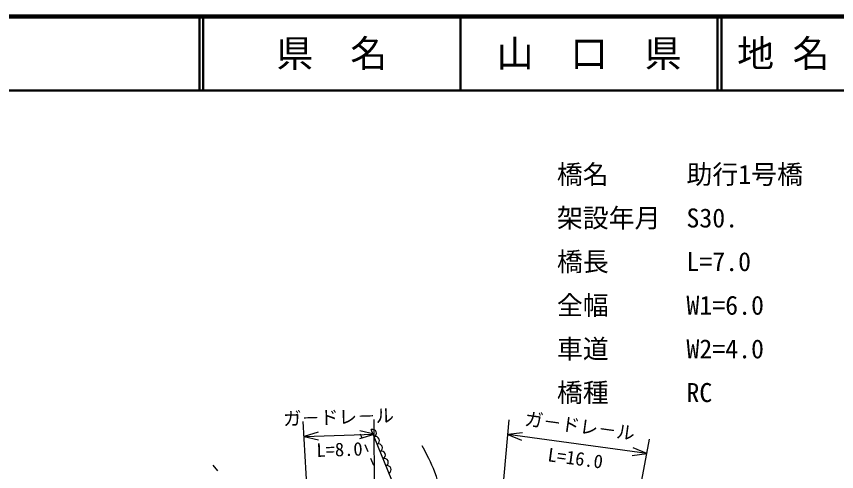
# Model space of a CAD drawing. Units: millimetres, scale not verified. Extents: x 40000 to 680000, y 20000 to 380000.
# Drawn here: x 273024 to 383818, y 318554 to 380000 of the extents above; entities that cross this region are included whole.
import ezdxf
from ezdxf.enums import TextEntityAlignment as Align

# ---------------------------------------------------------------- set-up
doc = ezdxf.new("R2010")
doc.units = ezdxf.units.MM
doc.header["$LTSCALE"] = 1000
for name, color, linetype, lineweight in [('S-BGD', 7, 'Continuous', 25), ('S-STR-HTXT', 7, 'Continuous', 13), ('S-STR-STRC', 7, 'Continuous', 25), ('S-TTL', 2, 'Continuous', 140), ('S-TTL-LINE', 7, 'Continuous', 50)]:
    doc.layers.add(name, color=color, linetype=linetype, lineweight=lineweight)
doc.layers.add('S-TTL-TXT', color=7, linetype='Continuous')
doc.styles.add('@ＭＳ ゴシック', font='')
doc.styles.add('ＭＳ ゴシック', font='')
doc.styles.get('@ＭＳ ゴシック').set_extended_font_data('@MS Gothic')
doc.styles.get('ＭＳ ゴシック').set_extended_font_data('MS Gothic')

msp = doc.modelspace()

# ---------------------------------------------------------------- linework, layer by layer
at = {"layer": 'S-BGD'}
for p, q in [((319746, 323069), (319524, 323590)), ((324152, 316388), (320963, 324221)), ((320530, 321230), (320138, 322150)), ((321314, 319390), (320922, 320310)), ((299562, 319417), (300187, 318637))]:
    msp.add_line(p, q, dxfattribs=at)
for centre in [(321136, 323721), (321535, 322742), (321933, 321763), (322332, 320784), (322731, 319805), (323129, 318825)]:
    msp.add_arc(centre, 529, 295.24746, 109.05923, dxfattribs=at)
msp.add_open_spline([(359531, 290120), (358883, 291361), (358635, 291785), (357898, 292739), (356993, 293909), (356376, 294503), (355186, 295381), (354378, 295977), (353808, 296139), (352869, 296493), (351595, 296973), (350786, 296927), (349485, 297328), (348322, 297686), (347675, 297905), (346542, 298347), (344562, 299120), (343403, 299465), (341536, 300479), (340065, 301279), (339232, 301749), (337944, 302820), (336885, 303700), (336413, 304333), (335534, 305392), (334541, 306588), (333936, 307239), (333170, 308591), (332326, 310079), (332018, 311002), (331408, 312600), (331015, 313632), (330856, 314233), (330528, 315288), (330214, 316298), (330109, 316885), (329763, 317884), (329179, 319572), (328826, 320144), (327839, 322032)], degree=3, knots=[0, 0, 0, 0, 1, 1, 1, 2, 2, 2, 3, 3, 3, 4, 4, 4, 5, 5, 5, 6, 6, 6, 7, 7, 7, 8, 8, 8, 9, 9, 9, 10, 10, 10, 11, 11, 11, 12, 12, 12, 13, 13, 13, 13], dxfattribs=at)
at = {"layer": 'S-STR-STRC'}
for p, q in [((313486, 294344), (311763, 325305)), ((321531, 294593), (321334, 325602)), ((336818, 294024), (339574, 325544)), ((313789, 323886), (311874, 323308)), ((311874, 323308), (321347, 323602)), ((321347, 323602), (319400, 324059)), ((319432, 323025), (321347, 323602)), ((341384, 323802), (339400, 323552)), ((358191, 320974), (339400, 323552)), ((339400, 323552), (341244, 322776)), ((311874, 323308), (313821, 322851)), ((352837, 292436), (358560, 322940)), ((358191, 320974), (356348, 321749)), ((356207, 320724), (358191, 320974))]:
    msp.add_line(p, q, dxfattribs=at)
at = {"layer": 'S-TTL'}
msp.add_line((680000, 380000), (40000, 380000), dxfattribs=at)
at = {"layer": 'S-TTL-LINE'}
for p, q in [((297750, 380000), (297750, 370000)), ((298250, 380000), (298250, 370000)), ((333000, 380000), (333000, 370000)), ((367750, 380000), (367750, 370000)), ((368250, 380000), (368250, 370000)), ((40000, 370000), (680000, 370000))]:
    msp.add_line(p, q, dxfattribs=at)

# ---------------------------------------------------------------- texts
at = {"layer": 'S-STR-HTXT', "style": 'ＭＳ ゴシック'}
for s, p in [('橋名\u3000\u3000\u3000助行1号橋', (346034, 356627)), ('架設年月\u3000S30.', (346034, 350736)), ('橋長\u3000\u3000\u3000L=7.0', (346034, 344845)), ('全幅\u3000\u3000\u3000W1=6.0', (346034, 338954)), ('車道\u3000\u3000\u3000W2=4.0', (346034, 333063)), ('橋種\u3000\u3000\u3000RC', (346034, 327172))]:
    msp.add_text(s, height=2566, dxfattribs=at).set_placement(p, align=Align.BOTTOM_LEFT)
at = {"layer": 'S-STR-STRC', "style": 'ＭＳ ゴシック'}
for rotation, p in [(1.774, (316580, 324455)), (352.188, (348932, 323254))]:
    msp.add_text('ガ－ドレ－ル', height=1833, rotation=rotation, dxfattribs=at).set_placement(p, align=Align.BOTTOM_CENTER)
at = {"layer": 'S-STR-STRC', "style": '@ＭＳ ゴシック'}
for s, rotation, p in [('L=8.0', 1.774, (316641, 322456)), ('L=16.0', 352.189, (348660, 321272))]:
    msp.add_text(s, height=1833, rotation=rotation, dxfattribs=at).set_placement(p, align=Align.TOP_CENTER)
at = {"layer": 'S-TTL-TXT', "style": 'ＭＳ ゴシック'}
for s, p in [('県\u3000名', (315625, 375000)), ('山\u3000口\u3000県', (350375, 375000))]:
    msp.add_text(s, height=3666, dxfattribs=at).set_placement(p, align=Align.MIDDLE_CENTER)
msp.add_text('地 名', height=3666, dxfattribs=at).set_placement((370380, 375000), align=Align.MIDDLE_LEFT)

doc.saveas('drawing.dxf')
